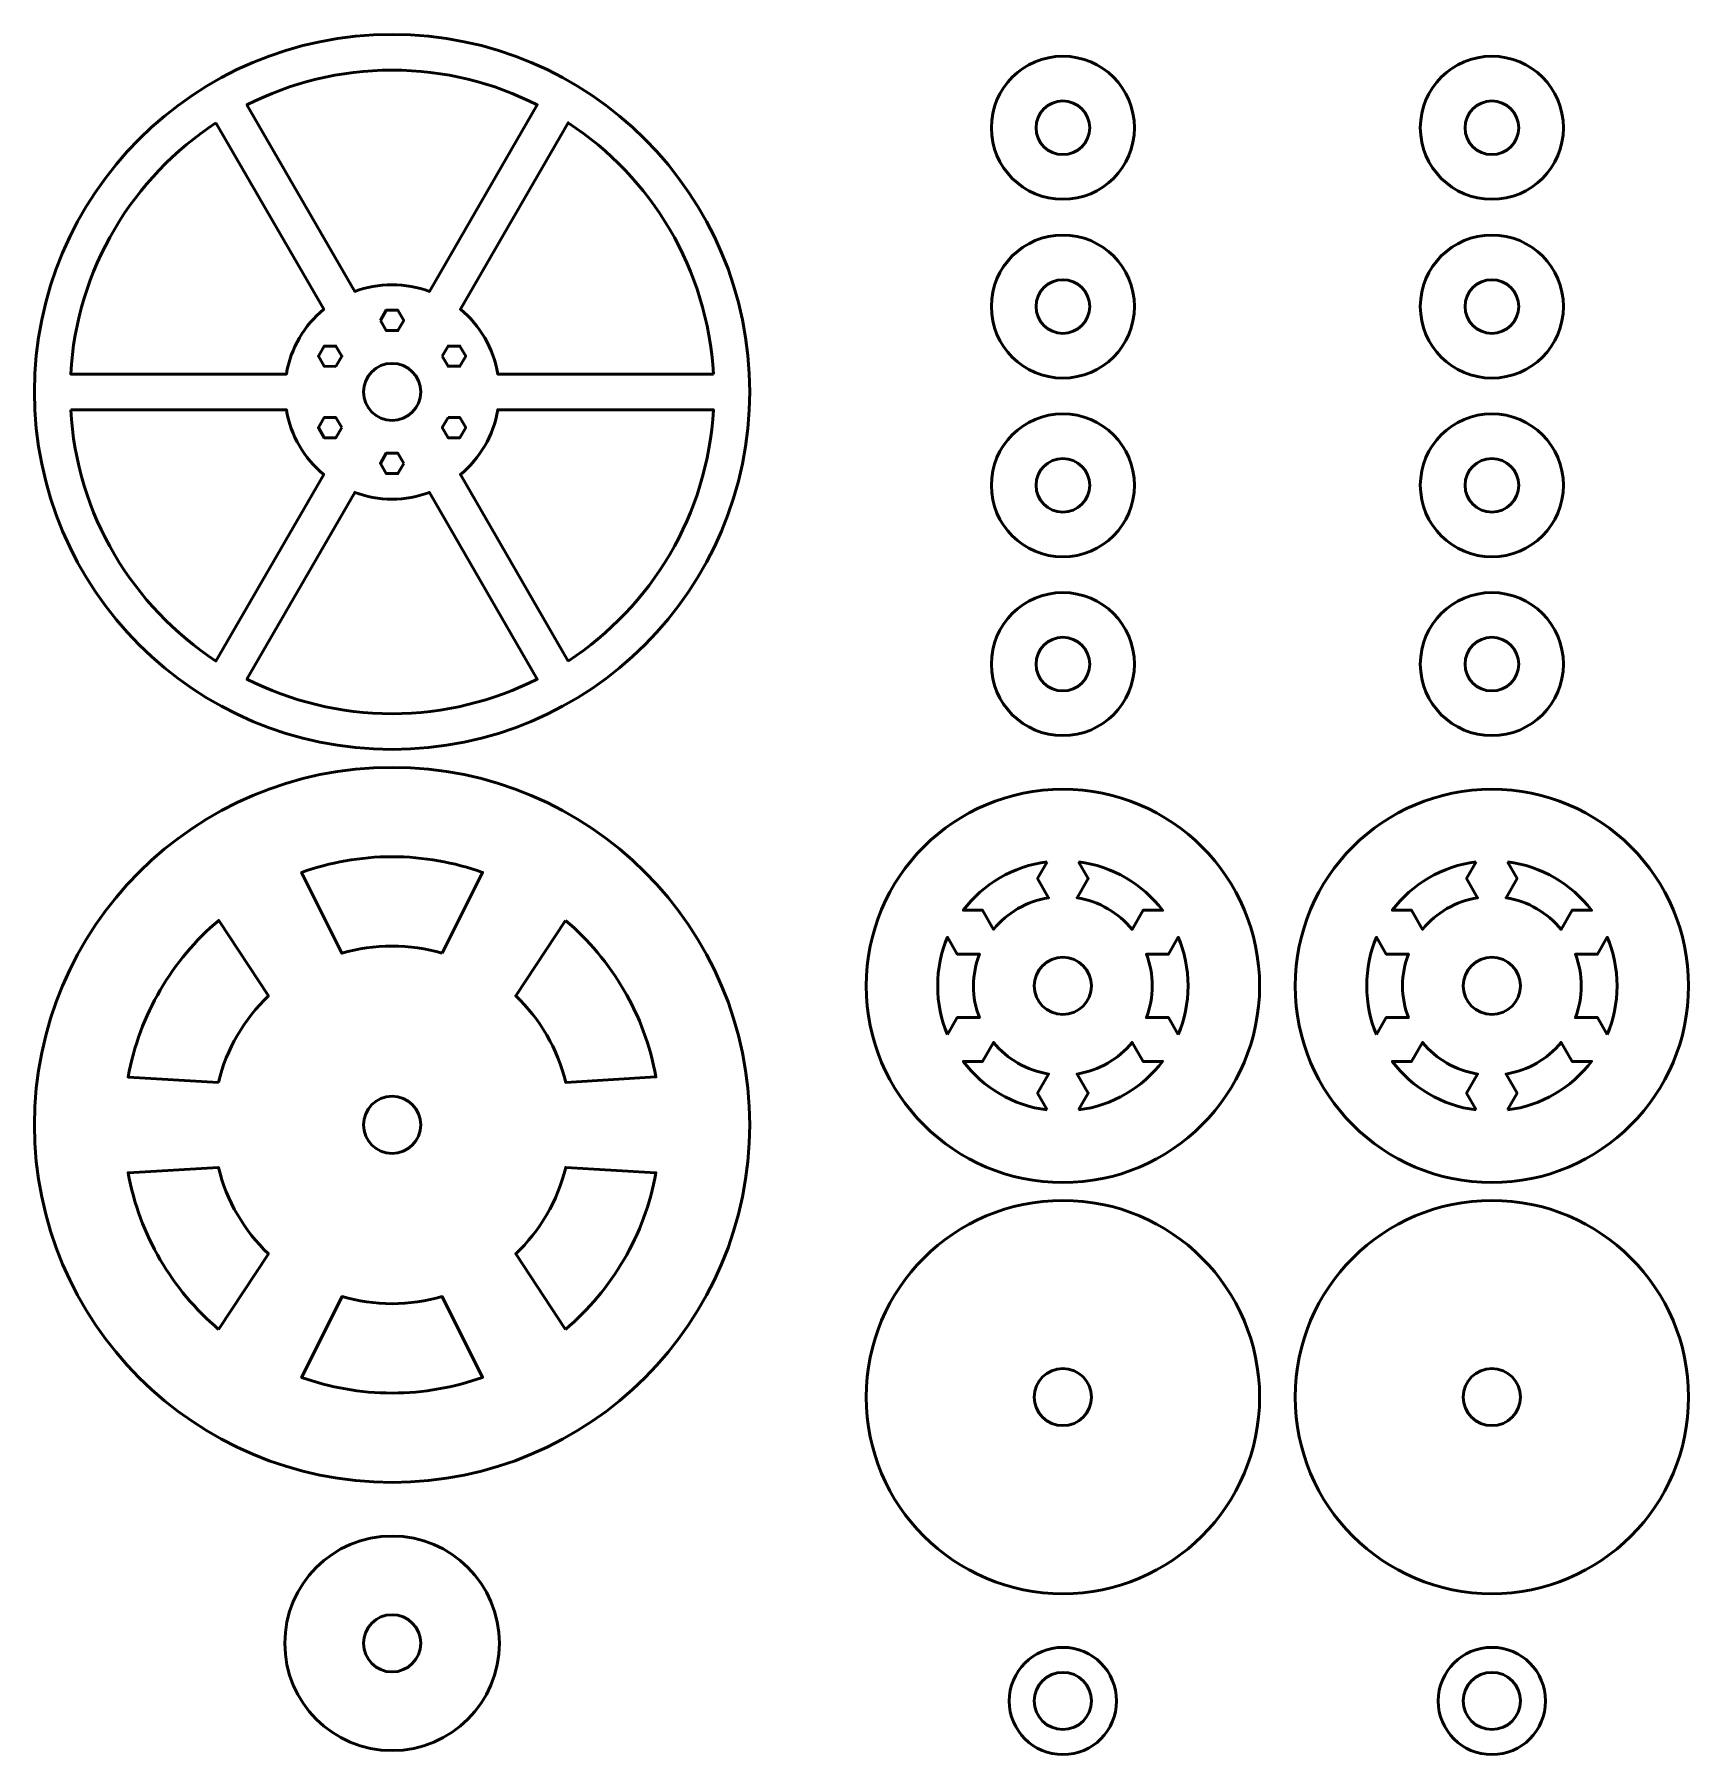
# Model space of a CAD drawing. Header units: inches. Extents: x -370 to 849, y -422 to 797.
# Drawn here: x -366.2 to -273.7, y 700.8 to 797 of the extents above; entities that cross this region are included whole.
import ezdxf

# ---------------------------------------------------------------- set-up
doc = ezdxf.new("R2010")
doc.units = ezdxf.units.IN
doc.header["$MEASUREMENT"] = 0
doc.layers.add('Layer 1', color=7, linetype='Continuous')

msp = doc.modelspace()

# ---------------------------------------------------------------- linework, layer by layer
at = {"layer": 'Layer 1', "color": 7, "lineweight": 50, "true_color": 0xffffff}
for points in [[(-346.87, 780.984), (-346.542, 781.55), (-345.887, 781.55), (-345.559, 780.984), (-345.887, 780.416), (-346.542, 780.416), (-346.87, 780.984)], [(-349.351, 778.416), (-350.006, 778.417), (-350.333, 778.984), (-350.006, 779.55), (-349.35, 779.55), (-349.022, 778.984), (-349.351, 778.416)], [(-343.406, 778.985), (-343.078, 779.551), (-342.423, 779.551), (-342.095, 778.984), (-342.423, 778.417), (-343.078, 778.417), (-343.406, 778.985)], [(-349.023, 774.986), (-349.351, 774.419), (-350.007, 774.419), (-350.334, 774.986), (-350.007, 775.552), (-349.351, 775.552), (-349.023, 774.986)], [(-343.078, 775.552), (-342.423, 775.552), (-342.095, 774.986), (-342.423, 774.419), (-343.079, 774.419), (-343.406, 774.986), (-343.078, 775.552)], [(-345.559, 772.986), (-345.887, 772.418), (-346.542, 772.418), (-346.87, 772.986), (-346.542, 773.552), (-345.887, 773.552), (-345.559, 772.986)]]:
    msp.add_lwpolyline(points, dxfattribs=at)
for points, knots in [([(-346.215, 796.984), (-357.262, 796.984), (-366.214, 788.03), (-366.214, 776.986), (-366.214, 765.939), (-357.26, 756.986), (-346.215, 756.986), (-335.17, 756.986), (-326.216, 765.941), (-326.216, 776.986), (-326.215, 788.03), (-335.17, 796.984), (-346.215, 796.984)], [0, 0, 0, 0, 1, 1, 1, 2, 2, 2, 3, 3, 3, 4, 4, 4, 4]), ([(-346.215, 794.984), (-343.297, 794.984), (-340.539, 794.282), (-338.098, 793.043), (-338.098, 793.043), (-344.125, 782.603), (-344.125, 782.603), (-344.777, 782.846), (-345.478, 782.984), (-346.214, 782.984), (-346.95, 782.984), (-347.652, 782.844), (-348.303, 782.603), (-348.303, 782.603), (-354.331, 793.043), (-354.331, 793.043), (-351.89, 794.282), (-349.134, 794.984), (-346.215, 794.984)], [0, 0, 0, 0, 1, 1, 1, 2, 2, 2, 3, 3, 3, 4, 4, 4, 5, 5, 5, 6, 6, 6, 6]), ([(-308.704, 795.76), (-310.913, 795.76), (-312.704, 793.969), (-312.704, 791.759), (-312.704, 789.55), (-310.913, 787.759), (-308.704, 787.759), (-306.494, 787.759), (-304.704, 789.55), (-304.704, 791.759), (-304.704, 793.969), (-306.494, 795.76), (-308.704, 795.76)], [0, 0, 0, 0, 1, 1, 1, 2, 2, 2, 3, 3, 3, 4, 4, 4, 4]), ([(-284.714, 795.76), (-286.923, 795.76), (-288.715, 793.969), (-288.715, 791.759), (-288.715, 789.55), (-286.923, 787.759), (-284.714, 787.759), (-282.505, 787.759), (-280.715, 789.55), (-280.715, 791.759), (-280.715, 793.969), (-282.505, 795.76), (-284.714, 795.76)], [0, 0, 0, 0, 1, 1, 1, 2, 2, 2, 3, 3, 3, 4, 4, 4, 4]), ([(-308.704, 790.259), (-309.532, 790.259), (-310.204, 790.93), (-310.204, 791.759), (-310.204, 792.588), (-309.532, 793.259), (-308.704, 793.259), (-307.875, 793.259), (-307.204, 792.588), (-307.204, 791.759), (-307.204, 790.931), (-307.875, 790.259), (-308.704, 790.259)], [0, 0, 0, 0, 1, 1, 1, 2, 2, 2, 3, 3, 3, 4, 4, 4, 4]), ([(-284.714, 790.259), (-285.543, 790.259), (-286.214, 790.93), (-286.214, 791.759), (-286.214, 792.588), (-285.543, 793.259), (-284.714, 793.259), (-283.886, 793.259), (-283.214, 792.588), (-283.214, 791.759), (-283.214, 790.931), (-283.887, 790.259), (-284.714, 790.259)], [0, 0, 0, 0, 1, 1, 1, 2, 2, 2, 3, 3, 3, 4, 4, 4, 4]), ([(-356.062, 792.04), (-356.062, 792.04), (-350.038, 781.607), (-350.038, 781.607), (-351.123, 780.709), (-351.881, 779.434), (-352.125, 777.984), (-352.125, 777.984), (-364.186, 777.984), (-364.186, 777.984), (-363.862, 783.863), (-360.705, 788.995), (-356.062, 792.04)], [0, 0, 0, 0, 1, 1, 1, 2, 2, 2, 3, 3, 3, 4, 4, 4, 4]), ([(-328.244, 777.985), (-328.244, 777.985), (-340.304, 777.985), (-340.304, 777.985), (-340.548, 779.433), (-341.306, 780.71), (-342.39, 781.609), (-342.39, 781.609), (-336.367, 792.04), (-336.367, 792.04), (-331.724, 788.995), (-328.567, 783.863), (-328.244, 777.985)], [0, 0, 0, 0, 1, 1, 1, 2, 2, 2, 3, 3, 3, 4, 4, 4, 4]), ([(-308.704, 785.761), (-310.913, 785.761), (-312.704, 783.97), (-312.704, 781.761), (-312.704, 779.551), (-310.913, 777.76), (-308.704, 777.76), (-306.494, 777.76), (-304.704, 779.551), (-304.704, 781.761), (-304.704, 783.969), (-306.494, 785.761), (-308.704, 785.761)], [0, 0, 0, 0, 1, 1, 1, 2, 2, 2, 3, 3, 3, 4, 4, 4, 4]), ([(-284.714, 785.761), (-286.923, 785.761), (-288.715, 783.97), (-288.715, 781.761), (-288.715, 779.551), (-286.923, 777.76), (-284.714, 777.76), (-282.505, 777.76), (-280.715, 779.551), (-280.715, 781.761), (-280.715, 783.969), (-282.505, 785.761), (-284.714, 785.761)], [0, 0, 0, 0, 1, 1, 1, 2, 2, 2, 3, 3, 3, 4, 4, 4, 4]), ([(-308.704, 780.26), (-309.532, 780.26), (-310.204, 780.931), (-310.204, 781.761), (-310.204, 782.59), (-309.532, 783.261), (-308.704, 783.261), (-307.875, 783.261), (-307.204, 782.59), (-307.204, 781.761), (-307.204, 780.931), (-307.875, 780.26), (-308.704, 780.26)], [0, 0, 0, 0, 1, 1, 1, 2, 2, 2, 3, 3, 3, 4, 4, 4, 4]), ([(-284.714, 780.26), (-285.543, 780.26), (-286.214, 780.931), (-286.214, 781.761), (-286.214, 782.59), (-285.543, 783.261), (-284.714, 783.261), (-283.886, 783.261), (-283.214, 782.59), (-283.214, 781.761), (-283.214, 780.931), (-283.887, 780.26), (-284.714, 780.26)], [0, 0, 0, 0, 1, 1, 1, 2, 2, 2, 3, 3, 3, 4, 4, 4, 4]), ([(-346.214, 775.384), (-347.098, 775.384), (-347.815, 776.101), (-347.815, 776.984), (-347.815, 777.867), (-347.098, 778.584), (-346.214, 778.584), (-345.331, 778.584), (-344.614, 777.868), (-344.614, 776.984), (-344.614, 776.101), (-345.331, 775.384), (-346.214, 775.384)], [0, 0, 0, 0, 1, 1, 1, 2, 2, 2, 3, 3, 3, 4, 4, 4, 4]), ([(-364.186, 775.986), (-364.186, 775.986), (-352.125, 775.986), (-352.125, 775.986), (-351.882, 774.536), (-351.123, 773.26), (-350.038, 772.363), (-350.038, 772.363), (-356.062, 761.93), (-356.062, 761.93), (-360.705, 764.977), (-363.862, 770.107), (-364.186, 775.986)], [0, 0, 0, 0, 1, 1, 1, 2, 2, 2, 3, 3, 3, 4, 4, 4, 4]), ([(-336.367, 761.929), (-336.367, 761.929), (-342.39, 772.361), (-342.39, 772.361), (-341.306, 773.26), (-340.548, 774.534), (-340.304, 775.984), (-340.304, 775.984), (-328.244, 775.984), (-328.244, 775.984), (-328.568, 770.107), (-331.724, 764.977), (-336.367, 761.929)], [0, 0, 0, 0, 1, 1, 1, 2, 2, 2, 3, 3, 3, 4, 4, 4, 4]), ([(-308.704, 775.76), (-310.913, 775.76), (-312.704, 773.969), (-312.704, 771.76), (-312.704, 769.55), (-310.913, 767.76), (-308.704, 767.76), (-306.494, 767.76), (-304.704, 769.55), (-304.704, 771.76), (-304.704, 773.97), (-306.494, 775.76), (-308.704, 775.76)], [0, 0, 0, 0, 1, 1, 1, 2, 2, 2, 3, 3, 3, 4, 4, 4, 4]), ([(-284.714, 775.76), (-286.923, 775.76), (-288.715, 773.969), (-288.715, 771.76), (-288.715, 769.55), (-286.923, 767.76), (-284.714, 767.76), (-282.505, 767.76), (-280.715, 769.55), (-280.715, 771.76), (-280.715, 773.97), (-282.505, 775.76), (-284.714, 775.76)], [0, 0, 0, 0, 1, 1, 1, 2, 2, 2, 3, 3, 3, 4, 4, 4, 4]), ([(-308.704, 770.26), (-309.532, 770.26), (-310.204, 770.931), (-310.204, 771.76), (-310.204, 772.59), (-309.532, 773.259), (-308.704, 773.259), (-307.875, 773.259), (-307.204, 772.59), (-307.204, 771.76), (-307.204, 770.931), (-307.875, 770.26), (-308.704, 770.26)], [0, 0, 0, 0, 1, 1, 1, 2, 2, 2, 3, 3, 3, 4, 4, 4, 4]), ([(-284.714, 770.26), (-285.543, 770.26), (-286.214, 770.931), (-286.214, 771.76), (-286.214, 772.59), (-285.543, 773.259), (-284.714, 773.259), (-283.886, 773.259), (-283.214, 772.59), (-283.214, 771.76), (-283.214, 770.931), (-283.887, 770.26), (-284.714, 770.26)], [0, 0, 0, 0, 1, 1, 1, 2, 2, 2, 3, 3, 3, 4, 4, 4, 4]), ([(-346.215, 758.985), (-349.134, 758.985), (-351.89, 759.687), (-354.331, 760.926), (-354.331, 760.926), (-348.303, 771.366), (-348.303, 771.366), (-347.652, 771.123), (-346.95, 770.985), (-346.214, 770.985), (-345.478, 770.985), (-344.777, 771.124), (-344.125, 771.366), (-344.125, 771.366), (-338.098, 760.926), (-338.098, 760.926), (-340.539, 759.687), (-343.295, 758.985), (-346.215, 758.985)], [0, 0, 0, 0, 1, 1, 1, 2, 2, 2, 3, 3, 3, 4, 4, 4, 5, 5, 5, 6, 6, 6, 6]), ([(-308.704, 765.759), (-310.913, 765.759), (-312.704, 763.969), (-312.704, 761.759), (-312.704, 759.55), (-310.913, 757.759), (-308.704, 757.759), (-306.494, 757.759), (-304.704, 759.55), (-304.704, 761.759), (-304.704, 763.969), (-306.494, 765.759), (-308.704, 765.759)], [0, 0, 0, 0, 1, 1, 1, 2, 2, 2, 3, 3, 3, 4, 4, 4, 4]), ([(-284.714, 765.759), (-286.923, 765.759), (-288.715, 763.969), (-288.715, 761.759), (-288.715, 759.55), (-286.923, 757.759), (-284.714, 757.759), (-282.505, 757.759), (-280.715, 759.55), (-280.715, 761.759), (-280.715, 763.969), (-282.505, 765.759), (-284.714, 765.759)], [0, 0, 0, 0, 1, 1, 1, 2, 2, 2, 3, 3, 3, 4, 4, 4, 4]), ([(-308.704, 760.259), (-309.532, 760.259), (-310.204, 760.931), (-310.204, 761.759), (-310.204, 762.588), (-309.532, 763.259), (-308.704, 763.259), (-307.875, 763.259), (-307.204, 762.588), (-307.204, 761.759), (-307.204, 760.933), (-307.875, 760.259), (-308.704, 760.259)], [0, 0, 0, 0, 1, 1, 1, 2, 2, 2, 3, 3, 3, 4, 4, 4, 4]), ([(-284.714, 760.259), (-285.543, 760.259), (-286.214, 760.931), (-286.214, 761.759), (-286.214, 762.588), (-285.543, 763.259), (-284.714, 763.259), (-283.886, 763.259), (-283.214, 762.588), (-283.214, 761.759), (-283.214, 760.933), (-283.887, 760.259), (-284.714, 760.259)], [0, 0, 0, 0, 1, 1, 1, 2, 2, 2, 3, 3, 3, 4, 4, 4, 4]), ([(-346.214, 755.984), (-357.261, 755.984), (-366.214, 747.03), (-366.214, 735.984), (-366.214, 724.939), (-357.26, 715.986), (-346.214, 715.986), (-335.169, 715.986), (-326.216, 724.94), (-326.216, 735.984), (-326.215, 747.03), (-335.169, 755.984), (-346.214, 755.984)], [0, 0, 0, 0, 1, 1, 1, 2, 2, 2, 3, 3, 3, 4, 4, 4, 4]), ([(-308.703, 754.761), (-314.778, 754.761), (-319.703, 749.836), (-319.703, 743.759), (-319.703, 737.684), (-314.778, 732.759), (-308.703, 732.759), (-302.628, 732.759), (-297.703, 737.684), (-297.703, 743.759), (-297.703, 749.836), (-302.628, 754.761), (-308.703, 754.761)], [0, 0, 0, 0, 1, 1, 1, 2, 2, 2, 3, 3, 3, 4, 4, 4, 4]), ([(-284.714, 754.761), (-290.789, 754.761), (-295.714, 749.836), (-295.714, 743.759), (-295.714, 737.684), (-290.789, 732.759), (-284.714, 732.759), (-278.639, 732.759), (-273.714, 737.684), (-273.714, 743.759), (-273.715, 749.836), (-278.639, 754.761), (-284.714, 754.761)], [0, 0, 0, 0, 1, 1, 1, 2, 2, 2, 3, 3, 3, 4, 4, 4, 4]), ([(-343.415, 745.584), (-344.304, 745.843), (-345.242, 745.986), (-346.215, 745.986), (-347.187, 745.986), (-348.126, 745.845), (-349.015, 745.585), (-349.015, 745.585), (-351.276, 750.107), (-351.276, 750.107), (-349.695, 750.673), (-347.992, 750.984), (-346.215, 750.984), (-344.438, 750.984), (-342.735, 750.673), (-341.154, 750.107), (-341.154, 750.107), (-343.415, 745.584), (-343.415, 745.584)], [0, 0, 0, 0, 1, 1, 1, 2, 2, 2, 3, 3, 3, 4, 4, 4, 5, 5, 5, 6, 6, 6, 6]), ([(-309.575, 750.7), (-309.575, 750.7), (-310.118, 749.761), (-310.118, 749.761), (-310.118, 749.761), (-309.5, 748.692), (-309.5, 748.692), (-310.735, 748.494), (-311.82, 747.847), (-312.578, 746.921), (-312.578, 746.921), (-313.192, 747.986), (-313.192, 747.986), (-313.192, 747.986), (-314.275, 747.986), (-314.275, 747.986), (-313.163, 749.449), (-311.492, 750.461), (-309.575, 750.7)], [0, 0, 0, 0, 1, 1, 1, 2, 2, 2, 3, 3, 3, 4, 4, 4, 5, 5, 5, 6, 6, 6, 6]), ([(-307.832, 750.7), (-305.915, 750.461), (-304.244, 749.45), (-303.131, 747.986), (-303.131, 747.986), (-304.214, 747.986), (-304.214, 747.986), (-304.214, 747.986), (-304.829, 746.919), (-304.829, 746.919), (-305.587, 747.847), (-306.671, 748.492), (-307.907, 748.69), (-307.907, 748.69), (-307.289, 749.76), (-307.289, 749.76), (-307.289, 749.76), (-307.832, 750.7), (-307.832, 750.7)], [0, 0, 0, 0, 1, 1, 1, 2, 2, 2, 3, 3, 3, 4, 4, 4, 5, 5, 5, 6, 6, 6, 6]), ([(-285.585, 750.7), (-285.585, 750.7), (-286.128, 749.761), (-286.128, 749.761), (-286.128, 749.761), (-285.511, 748.692), (-285.511, 748.692), (-286.746, 748.494), (-287.831, 747.847), (-288.588, 746.921), (-288.588, 746.921), (-289.203, 747.986), (-289.203, 747.986), (-289.203, 747.986), (-290.287, 747.986), (-290.287, 747.986), (-289.174, 749.449), (-287.503, 750.461), (-285.585, 750.7)], [0, 0, 0, 0, 1, 1, 1, 2, 2, 2, 3, 3, 3, 4, 4, 4, 5, 5, 5, 6, 6, 6, 6]), ([(-283.843, 750.7), (-281.926, 750.461), (-280.254, 749.45), (-279.142, 747.986), (-279.142, 747.986), (-280.225, 747.986), (-280.225, 747.986), (-280.225, 747.986), (-280.84, 746.919), (-280.84, 746.919), (-281.597, 747.847), (-282.682, 748.492), (-283.917, 748.69), (-283.917, 748.69), (-283.3, 749.76), (-283.3, 749.76), (-283.3, 749.76), (-283.843, 750.7), (-283.843, 750.7)], [0, 0, 0, 0, 1, 1, 1, 2, 2, 2, 3, 3, 3, 4, 4, 4, 5, 5, 5, 6, 6, 6, 6]), ([(-355.928, 738.359), (-355.928, 738.359), (-360.972, 738.662), (-360.972, 738.662), (-360.342, 742.152), (-358.508, 745.222), (-355.911, 747.424), (-355.911, 747.424), (-353.126, 743.206), (-353.126, 743.206), (-354.48, 741.913), (-355.47, 740.24), (-355.928, 738.359)], [0, 0, 0, 0, 1, 1, 1, 2, 2, 2, 3, 3, 3, 4, 4, 4, 4]), ([(-336.518, 747.426), (-333.922, 745.223), (-332.087, 742.154), (-331.457, 738.664), (-331.457, 738.664), (-336.5, 738.361), (-336.5, 738.361), (-336.959, 740.241), (-337.949, 741.913), (-339.302, 743.208), (-339.302, 743.208), (-336.518, 747.426), (-336.518, 747.426)], [0, 0, 0, 0, 1, 1, 1, 2, 2, 2, 3, 3, 3, 4, 4, 4, 4]), ([(-315.154, 741.036), (-315.508, 741.873), (-315.704, 742.793), (-315.704, 743.759), (-315.704, 744.725), (-315.508, 745.647), (-315.154, 746.484), (-315.154, 746.484), (-314.607, 745.536), (-314.607, 745.536), (-314.607, 745.536), (-313.373, 745.536), (-313.373, 745.536), (-313.583, 744.985), (-313.704, 744.386), (-313.704, 743.76), (-313.704, 743.135), (-313.584, 742.538), (-313.373, 741.987), (-313.373, 741.987), (-314.607, 741.987), (-314.607, 741.987), (-314.607, 741.987), (-315.154, 741.036), (-315.154, 741.036)], [0, 0, 0, 0, 1, 1, 1, 2, 2, 2, 3, 3, 3, 4, 4, 4, 5, 5, 5, 6, 6, 6, 7, 7, 7, 8, 8, 8, 8]), ([(-302.253, 741.036), (-302.253, 741.036), (-302.8, 741.984), (-302.8, 741.984), (-302.8, 741.984), (-304.034, 741.984), (-304.034, 741.984), (-303.824, 742.536), (-303.703, 743.133), (-303.703, 743.758), (-303.703, 744.384), (-303.824, 744.982), (-304.034, 745.533), (-304.034, 745.533), (-302.8, 745.533), (-302.8, 745.533), (-302.8, 745.533), (-302.253, 746.482), (-302.253, 746.482), (-301.899, 745.644), (-301.704, 744.724), (-301.704, 743.756), (-301.704, 742.795), (-301.899, 741.873), (-302.253, 741.036)], [0, 0, 0, 0, 1, 1, 1, 2, 2, 2, 3, 3, 3, 4, 4, 4, 5, 5, 5, 6, 6, 6, 7, 7, 7, 8, 8, 8, 8]), ([(-291.165, 741.036), (-291.518, 741.873), (-291.714, 742.793), (-291.714, 743.759), (-291.714, 744.725), (-291.518, 745.647), (-291.165, 746.484), (-291.165, 746.484), (-290.618, 745.536), (-290.618, 745.536), (-290.618, 745.536), (-289.384, 745.536), (-289.384, 745.536), (-289.594, 744.985), (-289.714, 744.386), (-289.714, 743.76), (-289.714, 743.135), (-289.594, 742.538), (-289.384, 741.987), (-289.384, 741.987), (-290.617, 741.987), (-290.617, 741.987), (-290.617, 741.987), (-291.165, 741.036), (-291.165, 741.036)], [0, 0, 0, 0, 1, 1, 1, 2, 2, 2, 3, 3, 3, 4, 4, 4, 5, 5, 5, 6, 6, 6, 7, 7, 7, 8, 8, 8, 8]), ([(-278.264, 741.036), (-278.264, 741.036), (-278.811, 741.984), (-278.811, 741.984), (-278.811, 741.984), (-280.044, 741.984), (-280.044, 741.984), (-279.834, 742.536), (-279.714, 743.133), (-279.714, 743.758), (-279.714, 744.384), (-279.834, 744.982), (-280.044, 745.533), (-280.044, 745.533), (-278.811, 745.533), (-278.811, 745.533), (-278.811, 745.533), (-278.264, 746.482), (-278.264, 746.482), (-277.91, 745.644), (-277.714, 744.724), (-277.714, 743.756), (-277.714, 742.795), (-277.91, 741.873), (-278.264, 741.036)], [0, 0, 0, 0, 1, 1, 1, 2, 2, 2, 3, 3, 3, 4, 4, 4, 5, 5, 5, 6, 6, 6, 7, 7, 7, 8, 8, 8, 8]), ([(-310.303, 743.759), (-310.303, 744.643), (-309.587, 745.359), (-308.703, 745.359), (-307.82, 745.359), (-307.103, 744.643), (-307.103, 743.759), (-307.103, 742.876), (-307.82, 742.159), (-308.703, 742.159), (-309.587, 742.16), (-310.303, 742.876), (-310.303, 743.759)], [0, 0, 0, 0, 1, 1, 1, 2, 2, 2, 3, 3, 3, 4, 4, 4, 4]), ([(-286.314, 743.759), (-286.314, 744.643), (-285.598, 745.359), (-284.714, 745.359), (-283.83, 745.359), (-283.114, 744.643), (-283.114, 743.759), (-283.114, 742.876), (-283.83, 742.159), (-284.714, 742.159), (-285.598, 742.16), (-286.314, 742.876), (-286.314, 743.759)], [0, 0, 0, 0, 1, 1, 1, 2, 2, 2, 3, 3, 3, 4, 4, 4, 4]), ([(-309.575, 736.819), (-311.491, 737.058), (-313.163, 738.07), (-314.275, 739.534), (-314.275, 739.534), (-313.192, 739.534), (-313.192, 739.534), (-313.192, 739.534), (-312.578, 740.6), (-312.578, 740.6), (-311.82, 739.673), (-310.735, 739.027), (-309.5, 738.829), (-309.5, 738.829), (-310.118, 737.76), (-310.118, 737.76), (-310.118, 737.76), (-309.575, 736.819), (-309.575, 736.819)], [0, 0, 0, 0, 1, 1, 1, 2, 2, 2, 3, 3, 3, 4, 4, 4, 5, 5, 5, 6, 6, 6, 6]), ([(-307.832, 736.819), (-307.832, 736.819), (-307.289, 737.76), (-307.289, 737.76), (-307.289, 737.76), (-307.907, 738.829), (-307.907, 738.829), (-306.672, 739.027), (-305.587, 739.672), (-304.829, 740.6), (-304.829, 740.6), (-304.215, 739.534), (-304.215, 739.534), (-304.215, 739.534), (-303.131, 739.534), (-303.131, 739.534), (-304.244, 738.07), (-305.916, 737.058), (-307.832, 736.819)], [0, 0, 0, 0, 1, 1, 1, 2, 2, 2, 3, 3, 3, 4, 4, 4, 5, 5, 5, 6, 6, 6, 6]), ([(-285.585, 736.819), (-287.503, 737.058), (-289.174, 738.07), (-290.287, 739.534), (-290.287, 739.534), (-289.203, 739.534), (-289.203, 739.534), (-289.203, 739.534), (-288.588, 740.6), (-288.588, 740.6), (-287.831, 739.673), (-286.746, 739.027), (-285.511, 738.829), (-285.511, 738.829), (-286.128, 737.76), (-286.128, 737.76), (-286.128, 737.76), (-285.585, 736.819), (-285.585, 736.819)], [0, 0, 0, 0, 1, 1, 1, 2, 2, 2, 3, 3, 3, 4, 4, 4, 5, 5, 5, 6, 6, 6, 6]), ([(-283.843, 736.819), (-283.843, 736.819), (-283.3, 737.76), (-283.3, 737.76), (-283.3, 737.76), (-283.917, 738.829), (-283.917, 738.829), (-282.682, 739.027), (-281.598, 739.672), (-280.84, 740.6), (-280.84, 740.6), (-280.225, 739.534), (-280.225, 739.534), (-280.225, 739.534), (-279.142, 739.534), (-279.142, 739.534), (-280.255, 738.07), (-281.926, 737.058), (-283.843, 736.819)], [0, 0, 0, 0, 1, 1, 1, 2, 2, 2, 3, 3, 3, 4, 4, 4, 5, 5, 5, 6, 6, 6, 6]), ([(-347.815, 735.984), (-347.815, 736.868), (-347.098, 737.585), (-346.214, 737.585), (-345.331, 737.585), (-344.614, 736.868), (-344.614, 735.984), (-344.614, 735.101), (-345.331, 734.386), (-346.214, 734.386), (-347.098, 734.386), (-347.815, 735.101), (-347.815, 735.984)], [0, 0, 0, 0, 1, 1, 1, 2, 2, 2, 3, 3, 3, 4, 4, 4, 4]), ([(-355.912, 724.544), (-358.508, 726.747), (-360.342, 729.816), (-360.972, 733.306), (-360.972, 733.306), (-355.928, 733.609), (-355.928, 733.609), (-355.47, 731.728), (-354.48, 730.058), (-353.127, 728.762), (-353.127, 728.762), (-355.912, 724.544), (-355.912, 724.544)], [0, 0, 0, 0, 1, 1, 1, 2, 2, 2, 3, 3, 3, 4, 4, 4, 4]), ([(-336.518, 724.544), (-336.518, 724.544), (-339.302, 728.762), (-339.302, 728.762), (-337.949, 730.057), (-336.959, 731.728), (-336.501, 733.609), (-336.501, 733.609), (-331.458, 733.306), (-331.458, 733.306), (-332.087, 729.817), (-333.922, 726.747), (-336.518, 724.544)], [0, 0, 0, 0, 1, 1, 1, 2, 2, 2, 3, 3, 3, 4, 4, 4, 4]), ([(-308.703, 731.759), (-314.778, 731.759), (-319.703, 726.834), (-319.703, 720.759), (-319.703, 714.683), (-314.778, 709.758), (-308.703, 709.758), (-302.628, 709.758), (-297.703, 714.683), (-297.703, 720.759), (-297.703, 726.834), (-302.628, 731.759), (-308.703, 731.759)], [0, 0, 0, 0, 1, 1, 1, 2, 2, 2, 3, 3, 3, 4, 4, 4, 4]), ([(-284.714, 731.759), (-290.789, 731.759), (-295.714, 726.834), (-295.714, 720.759), (-295.714, 714.683), (-290.789, 709.758), (-284.714, 709.758), (-278.639, 709.758), (-273.714, 714.683), (-273.714, 720.759), (-273.715, 726.834), (-278.639, 731.759), (-284.714, 731.759)], [0, 0, 0, 0, 1, 1, 1, 2, 2, 2, 3, 3, 3, 4, 4, 4, 4]), ([(-346.214, 720.984), (-347.991, 720.984), (-349.694, 721.294), (-351.276, 721.862), (-351.276, 721.862), (-349.014, 726.383), (-349.014, 726.383), (-348.125, 726.126), (-347.187, 725.982), (-346.214, 725.982), (-345.242, 725.982), (-344.304, 726.124), (-343.414, 726.383), (-343.414, 726.383), (-341.153, 721.862), (-341.153, 721.862), (-342.735, 721.294), (-344.438, 720.984), (-346.214, 720.984)], [0, 0, 0, 0, 1, 1, 1, 2, 2, 2, 3, 3, 3, 4, 4, 4, 5, 5, 5, 6, 6, 6, 6]), ([(-308.703, 719.16), (-309.587, 719.16), (-310.303, 719.875), (-310.303, 720.76), (-310.303, 721.643), (-309.587, 722.359), (-308.703, 722.359), (-307.82, 722.359), (-307.103, 721.643), (-307.103, 720.76), (-307.103, 719.876), (-307.82, 719.16), (-308.703, 719.16)], [0, 0, 0, 0, 1, 1, 1, 2, 2, 2, 3, 3, 3, 4, 4, 4, 4]), ([(-284.714, 719.16), (-285.598, 719.16), (-286.314, 719.875), (-286.314, 720.76), (-286.314, 721.643), (-285.598, 722.359), (-284.714, 722.359), (-283.83, 722.359), (-283.114, 721.643), (-283.114, 720.76), (-283.114, 719.876), (-283.83, 719.16), (-284.714, 719.16)], [0, 0, 0, 0, 1, 1, 1, 2, 2, 2, 3, 3, 3, 4, 4, 4, 4]), ([(-346.214, 712.984), (-342.9, 712.984), (-340.214, 710.298), (-340.214, 706.984), (-340.214, 703.67), (-342.9, 700.984), (-346.214, 700.984), (-349.528, 700.984), (-352.214, 703.67), (-352.214, 706.984), (-352.214, 710.298), (-349.528, 712.984), (-346.214, 712.984)], [0, 0, 0, 0, 1, 1, 1, 2, 2, 2, 3, 3, 3, 4, 4, 4, 4]), ([(-346.215, 708.585), (-345.331, 708.585), (-344.614, 707.868), (-344.614, 706.985), (-344.614, 706.101), (-345.331, 705.384), (-346.215, 705.384), (-347.098, 705.384), (-347.815, 706.101), (-347.815, 706.985), (-347.815, 707.868), (-347.098, 708.585), (-346.215, 708.585)], [0, 0, 0, 0, 1, 1, 1, 2, 2, 2, 3, 3, 3, 4, 4, 4, 4]), ([(-308.703, 706.759), (-310.36, 706.759), (-311.703, 705.416), (-311.703, 703.759), (-311.703, 702.103), (-310.36, 700.759), (-308.703, 700.759), (-307.046, 700.759), (-305.703, 702.103), (-305.703, 703.759), (-305.703, 705.416), (-307.046, 706.759), (-308.703, 706.759)], [0, 0, 0, 0, 1, 1, 1, 2, 2, 2, 3, 3, 3, 4, 4, 4, 4]), ([(-284.714, 706.759), (-286.371, 706.759), (-287.714, 705.416), (-287.714, 703.759), (-287.714, 702.103), (-286.371, 700.759), (-284.714, 700.759), (-283.057, 700.759), (-281.714, 702.103), (-281.714, 703.759), (-281.714, 705.416), (-283.057, 706.759), (-284.714, 706.759)], [0, 0, 0, 0, 1, 1, 1, 2, 2, 2, 3, 3, 3, 4, 4, 4, 4]), ([(-308.703, 702.159), (-309.587, 702.159), (-310.303, 702.876), (-310.303, 703.759), (-310.303, 704.643), (-309.587, 705.36), (-308.703, 705.36), (-307.82, 705.36), (-307.103, 704.643), (-307.103, 703.759), (-307.103, 702.876), (-307.82, 702.159), (-308.703, 702.159)], [0, 0, 0, 0, 1, 1, 1, 2, 2, 2, 3, 3, 3, 4, 4, 4, 4]), ([(-284.714, 702.159), (-285.598, 702.159), (-286.314, 702.876), (-286.314, 703.759), (-286.314, 704.643), (-285.598, 705.36), (-284.714, 705.36), (-283.83, 705.36), (-283.114, 704.643), (-283.114, 703.759), (-283.114, 702.876), (-283.83, 702.159), (-284.714, 702.159)], [0, 0, 0, 0, 1, 1, 1, 2, 2, 2, 3, 3, 3, 4, 4, 4, 4])]:
    msp.add_open_spline(points, degree=3, knots=knots, dxfattribs=at)

doc.saveas('drawing.dxf')
